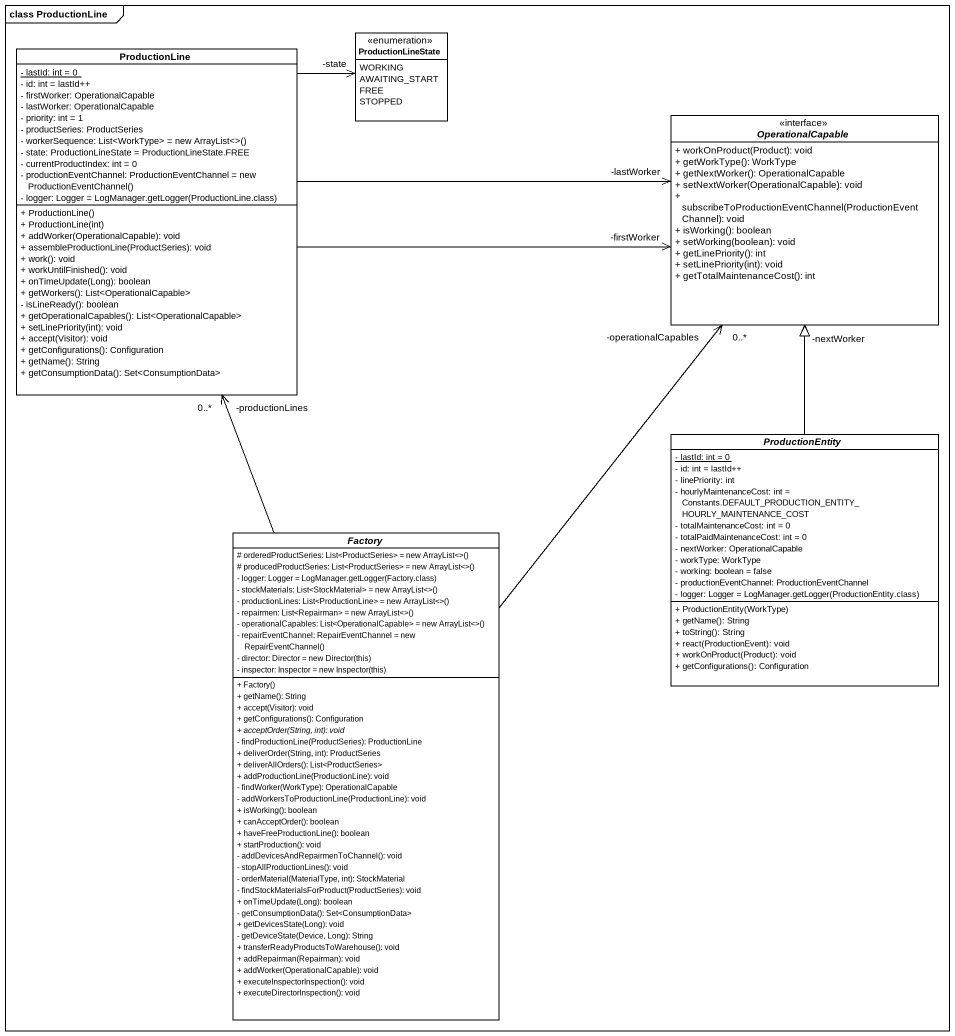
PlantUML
@startuml
mainframe class ProductionLine
hide circle
hide empty members
skinparam classAttributeIconSize 0
class ProductionLine {
  {static} - lastId: int = 0
  - id: int = lastId++
  - firstWorker: OperationalCapable
  - lastWorker: OperationalCapable
  - priority: int = 1
  - productSeries: ProductSeries
  {field} - workerSequence: List<WorkType> = new ArrayList<>()
  - state: ProductionLineState = ProductionLineState.FREE
  - currentProductIndex: int = 0
  {field} - productionEventChannel: ProductionEventChannel = new ProductionEventChannel()
  {field} - logger: Logger = LogManager.getLogger(ProductionLine.class)
  + ProductionLine()
  + ProductionLine(int)
  + addWorker(OperationalCapable): void
  + assembleProductionLine(ProductSeries): void
  + work(): void
  + workUntilFinished(): void
  + onTimeUpdate(Long): boolean
  + getWorkers(): List<OperationalCapable>
  - isLineReady(): boolean
  + getOperationalCapables(): List<OperationalCapable>
  + setLinePriority(int): void
  + accept(Visitor): void
  + getConfigurations(): Configuration
  + getName(): String
  + getConsumptionData(): Set<ConsumptionData>
}
enum ProductionLineState {
  WORKING
  AWAITING_START
  FREE
  STOPPED
}
interface OperationalCapable <<interface>> {
  + workOnProduct(Product): void
  + getWorkType(): WorkType
  + getNextWorker(): OperationalCapable
  + setNextWorker(OperationalCapable): void
  + subscribeToProductionEventChannel(ProductionEventChannel): void
  + isWorking(): boolean
  + setWorking(boolean): void
  + getLinePriority(): int
  + setLinePriority(int): void
  + getTotalMaintenanceCost(): int
}
abstract class ProductionEntity {
  {static} - lastId: int = 0
  - id: int = lastId++
  - linePriority: int
  - hourlyMaintenanceCost: int = Constants.DEFAULT_PRODUCTION_ENTITY_HOURLY_MAINTENANCE_COST
  - totalMaintenanceCost: int = 0
  - totalPaidMaintenanceCost: int = 0
  - nextWorker: OperationalCapable
  - workType: WorkType
  - working: boolean = false
  - productionEventChannel: ProductionEventChannel
  {field} - logger: Logger = LogManager.getLogger(ProductionEntity.class)
  + ProductionEntity(WorkType)
  + getName(): String
  + toString(): String
  + react(ProductionEvent): void
  + workOnProduct(Product): void
  + getConfigurations(): Configuration
}
abstract class Factory {
  {field} # orderedProductSeries: List<ProductSeries> = new ArrayList<>()
  {field} # producedProductSeries: List<ProductSeries> = new ArrayList<>()
  {field} - logger: Logger = LogManager.getLogger(Factory.class)
  {field} - stockMaterials: List<StockMaterial> = new ArrayList<>()
  {field} - productionLines: List<ProductionLine> = new ArrayList<>()
  {field} - repairmen: List<Repairman> = new ArrayList<>()
  {field} - operationalCapables: List<OperationalCapable> = new ArrayList<>()
  {field} - repairEventChannel: RepairEventChannel = new RepairEventChannel()
  {field} - director: Director = new Director(this)
  {field} - inspector: Inspector = new Inspector(this)
  + Factory()
  + getName(): String
  + accept(Visitor): void
  + getConfigurations(): Configuration
  {abstract} + acceptOrder(String, int): void
  - findProductionLine(ProductSeries): ProductionLine
  + deliverOrder(String, int): ProductSeries
  + deliverAllOrders(): List<ProductSeries>
  + addProductionLine(ProductionLine): void
  - findWorker(WorkType): OperationalCapable
  - addWorkersToProductionLine(ProductionLine): void
  + isWorking(): boolean
  + canAcceptOrder(): boolean
  + haveFreeProductionLine(): boolean
  + startProduction(): void
  - addDevicesAndRepairmenToChannel(): void
  - stopAllProductionLines(): void
  - orderMaterial(MaterialType, int): StockMaterial
  - findStockMaterialsForProduct(ProductSeries): void
  + onTimeUpdate(Long): boolean
  - getConsumptionData(): Set<ConsumptionData>
  + getDevicesState(Long): void
  - getDeviceState(Device, Long): String
  + transferReadyProductsToWarehouse(): void
  + addRepairman(Repairman): void
  + addWorker(OperationalCapable): void
  + executeInspectorInspection(): void
  + executeDirectorInspection(): void
}
ProductionLine -right-> "-state" ProductionLineState
ProductionLine -right-> "-firstWorker" OperationalCapable
ProductionLine -right-> "-lastWorker" OperationalCapable
ProductionEntity -up-> "-nextWorker" OperationalCapable
ProductionEntity .up.|> OperationalCapable
Factory -up-> "-productionLines\n0..*" ProductionLine
Factory -up-> "-operationalCapables\n0..*" OperationalCapable
@enduml
